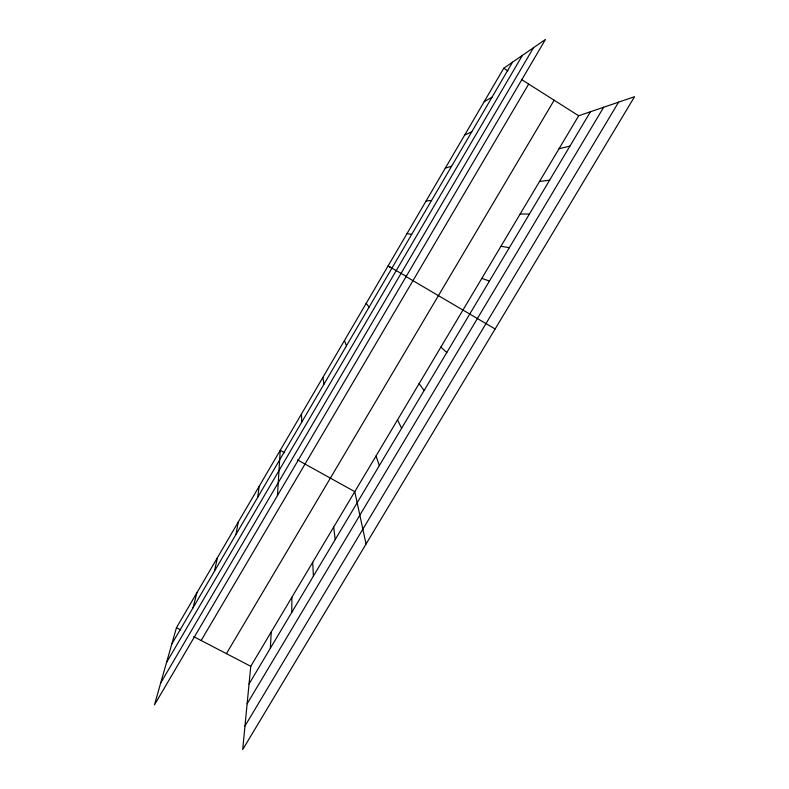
<?xml version="1.0" encoding="UTF-8"?>
<svg xmlns="http://www.w3.org/2000/svg" width="789" height="789" viewBox="0 0 789 789"><rect width="100%" height="100%" fill="white"/><g stroke="black" fill="none" stroke-linecap="round" stroke-linejoin="round"><path stroke-width="1.18" d="M291.792 612.343L291.9 597.224M270.341 648.302L271.258 631.89M277.472 495.531L280.233 450.312L284.543 452.699M250.764 666.291L242.696 749.55L634.534 96.712L578.672 115.776L250.764 666.291L193.65 636.605M257.727 497.307L259.157 486.33M235.99 534.429L238.248 522.071M214.421 571.266L217.498 557.547M193.019 607.806L196.905 592.746M176.46 627.679L154.466 704.873L545.455 39.45L503.747 68.258L176.46 627.679L180.76 629.908M171.795 644.061L512.515 62.203M166.568 662.395L522.387 55.388M160.7 682.988L533.532 47.685M201.165 640.52L528.669 84.068M226.433 653.637L554.144 100.223M249.048 683.984L590.438 111.752M247.135 703.778L603.674 107.245M244.984 725.988L618.606 102.146M484.14 101.781L492.06 97.146M464.662 135.067L471.743 131.832M445.321 168.116L451.574 166.272M559.046 148.736L569.954 146.093M539.538 181.47L549.617 180.188M426.119 200.958L431.553 200.475M520.178 213.987L529.419 214.046M500.936 246.286L509.359 247.657M407.035 233.564L411.661 234.432M481.832 278.369L489.446 281.042M297.473 459.879L354.784 491.655L366.047 544.035M406.266 276.337L388.089 265.952L392.232 268.408M495.127 328.974L405.694 276.387M503.747 68.258L507.899 70.892M521.401 79.452L578.672 115.776M440.903 347.081L446.811 352.515M366.175 303.4L369.104 307.118M419.117 383.641L424.127 390.525M397.508 419.926L401.631 428.24M344.438 340.562L346.46 345.769M376.067 455.934L379.312 465.648M322.869 377.428L324.013 384.115M333.668 527.111L335.207 539.577M312.7 562.301L313.411 576.108M301.467 414.008L301.743 422.145"/></g></svg>
